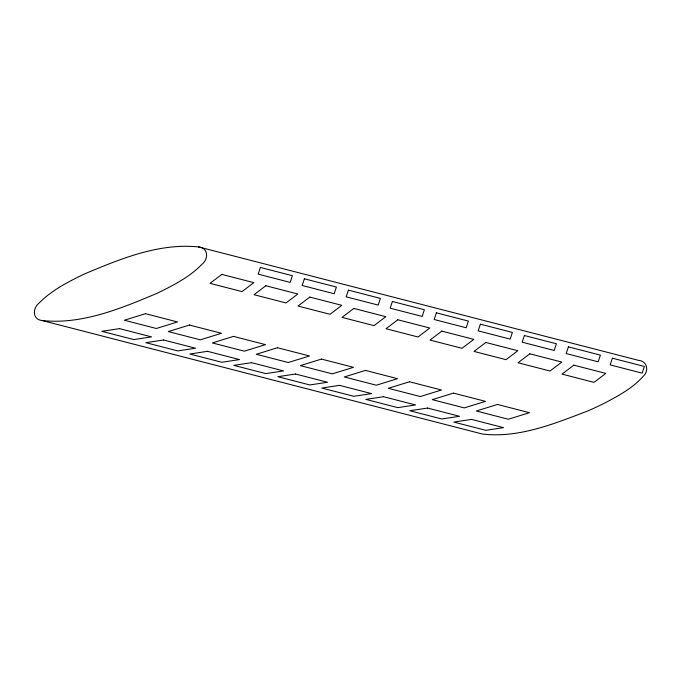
<?xml version="1.0" encoding="UTF-8"?>
<svg xmlns="http://www.w3.org/2000/svg" width="681" height="681" viewBox="0 0 681 681"><rect width="100%" height="100%" fill="white"/><g stroke="black" fill="none" stroke-linecap="round" stroke-linejoin="round"><path stroke-width="1.02" d="M198.75 246.965C158.852 242.742 119.796 259.12 83.712 274.281C67.87 282.087 51.586 290.251 39.14 303.071C32.407 308.059 32.305 319.687 42.213 320.555L482.208 433.993C518.522 438.436 554.283 423.718 587.567 411.035A177.545 61.018 -11.6 0 0 605.222 402.786C618.765 395.584 632.785 388.11 643.06 376.44C649.257 371.29 647.384 361.041 638.744 360.411L198.75 246.965C208.658 247.833 208.556 259.452 201.823 264.449C189.378 277.261 173.093 285.433 157.251 293.239C121.167 308.399 82.112 324.777 42.213 320.555M260.397 267.454L258.167 274.137L290.166 282.394L292.396 275.703L260.397 267.454M304.39 278.801L302.168 285.484L334.167 293.732L336.397 287.05L304.39 278.801M348.391 290.14L346.169 296.831L378.168 305.079L380.39 298.397L348.391 290.14M392.392 301.487L390.162 308.17L422.16 316.427L424.391 309.736L392.392 301.487M436.393 312.834L434.163 319.517L466.162 327.765L468.392 321.083L436.393 312.834M480.394 324.173L478.164 330.864L510.163 339.112L512.393 332.43L480.394 324.173M524.387 335.52L522.165 342.202L554.164 350.46L556.394 343.769L524.387 335.52M568.388 346.867L566.166 353.55L598.165 361.798L600.387 355.116L568.388 346.867M612.389 358.206L610.159 364.897L642.157 373.145L644.388 366.463L612.389 358.206M221.819 274.4L210.02 283.356L242.019 291.604L253.817 282.649L221.819 274.4M265.82 285.739L254.022 294.703L286.02 302.951L297.818 293.996L265.82 285.739M309.821 297.086L298.023 306.041L330.021 314.29L341.819 305.335L309.821 297.086M353.822 308.433L342.015 317.389L374.022 325.637L385.821 316.682L353.822 308.433M397.815 319.772L386.016 328.736L418.015 336.984L429.813 328.029L397.815 319.772M441.816 331.119L430.017 340.074L462.016 348.323L473.814 339.368L441.816 331.119M485.817 342.466L474.019 351.422L506.017 359.67L517.815 350.715L485.817 342.466M529.818 353.805L518.02 362.769L550.018 371.017L561.816 362.062L529.818 353.805M573.819 365.152L562.012 374.107L594.019 382.356L605.818 373.401L573.819 365.152M145.487 313.694L124.317 320.24L156.315 328.489L177.486 321.943L145.487 313.694M189.48 325.041L168.318 331.579L200.316 339.828L221.478 333.29L189.48 325.041M233.481 336.38L212.31 342.926L244.309 351.175L265.479 344.637L233.481 336.38M277.482 347.727L256.311 354.273L288.31 362.522L309.48 355.976L277.482 347.727M321.483 359.074L300.312 365.612L332.311 373.86L353.482 367.323L321.483 359.074M365.476 370.413L344.314 376.959L376.312 385.208L397.483 378.67L365.476 370.413M409.477 381.76L388.306 388.306L420.313 396.555L441.475 390.009L409.477 381.76M453.478 393.107L432.307 399.645L464.306 407.893L485.476 401.356L453.478 393.107M497.479 404.446L476.308 410.992L508.307 419.241L529.477 412.703L497.479 404.446M119.541 328.634L101.818 331.324L133.825 339.572L151.54 336.882L119.541 328.634M163.534 339.981L145.819 342.671L177.818 350.919L195.541 348.229L163.534 339.981M207.535 351.319L189.82 354.018L221.819 362.266L239.533 359.577L207.535 351.319M251.536 362.667L233.821 365.356L265.82 373.605L283.534 370.915L251.536 362.667M295.537 374.014L277.822 376.704L309.821 384.952L327.535 382.262L295.537 374.014M339.538 385.352L321.815 388.051L353.822 396.299L371.537 393.609L339.538 385.352M383.531 396.7L365.816 399.389L397.815 407.638L415.538 404.948L383.531 396.7M427.532 408.047L409.817 410.737L441.816 418.985L459.53 416.295L427.532 408.047M471.533 419.385L453.818 422.084L485.817 430.332L503.531 427.642L471.533 419.385"/></g></svg>
